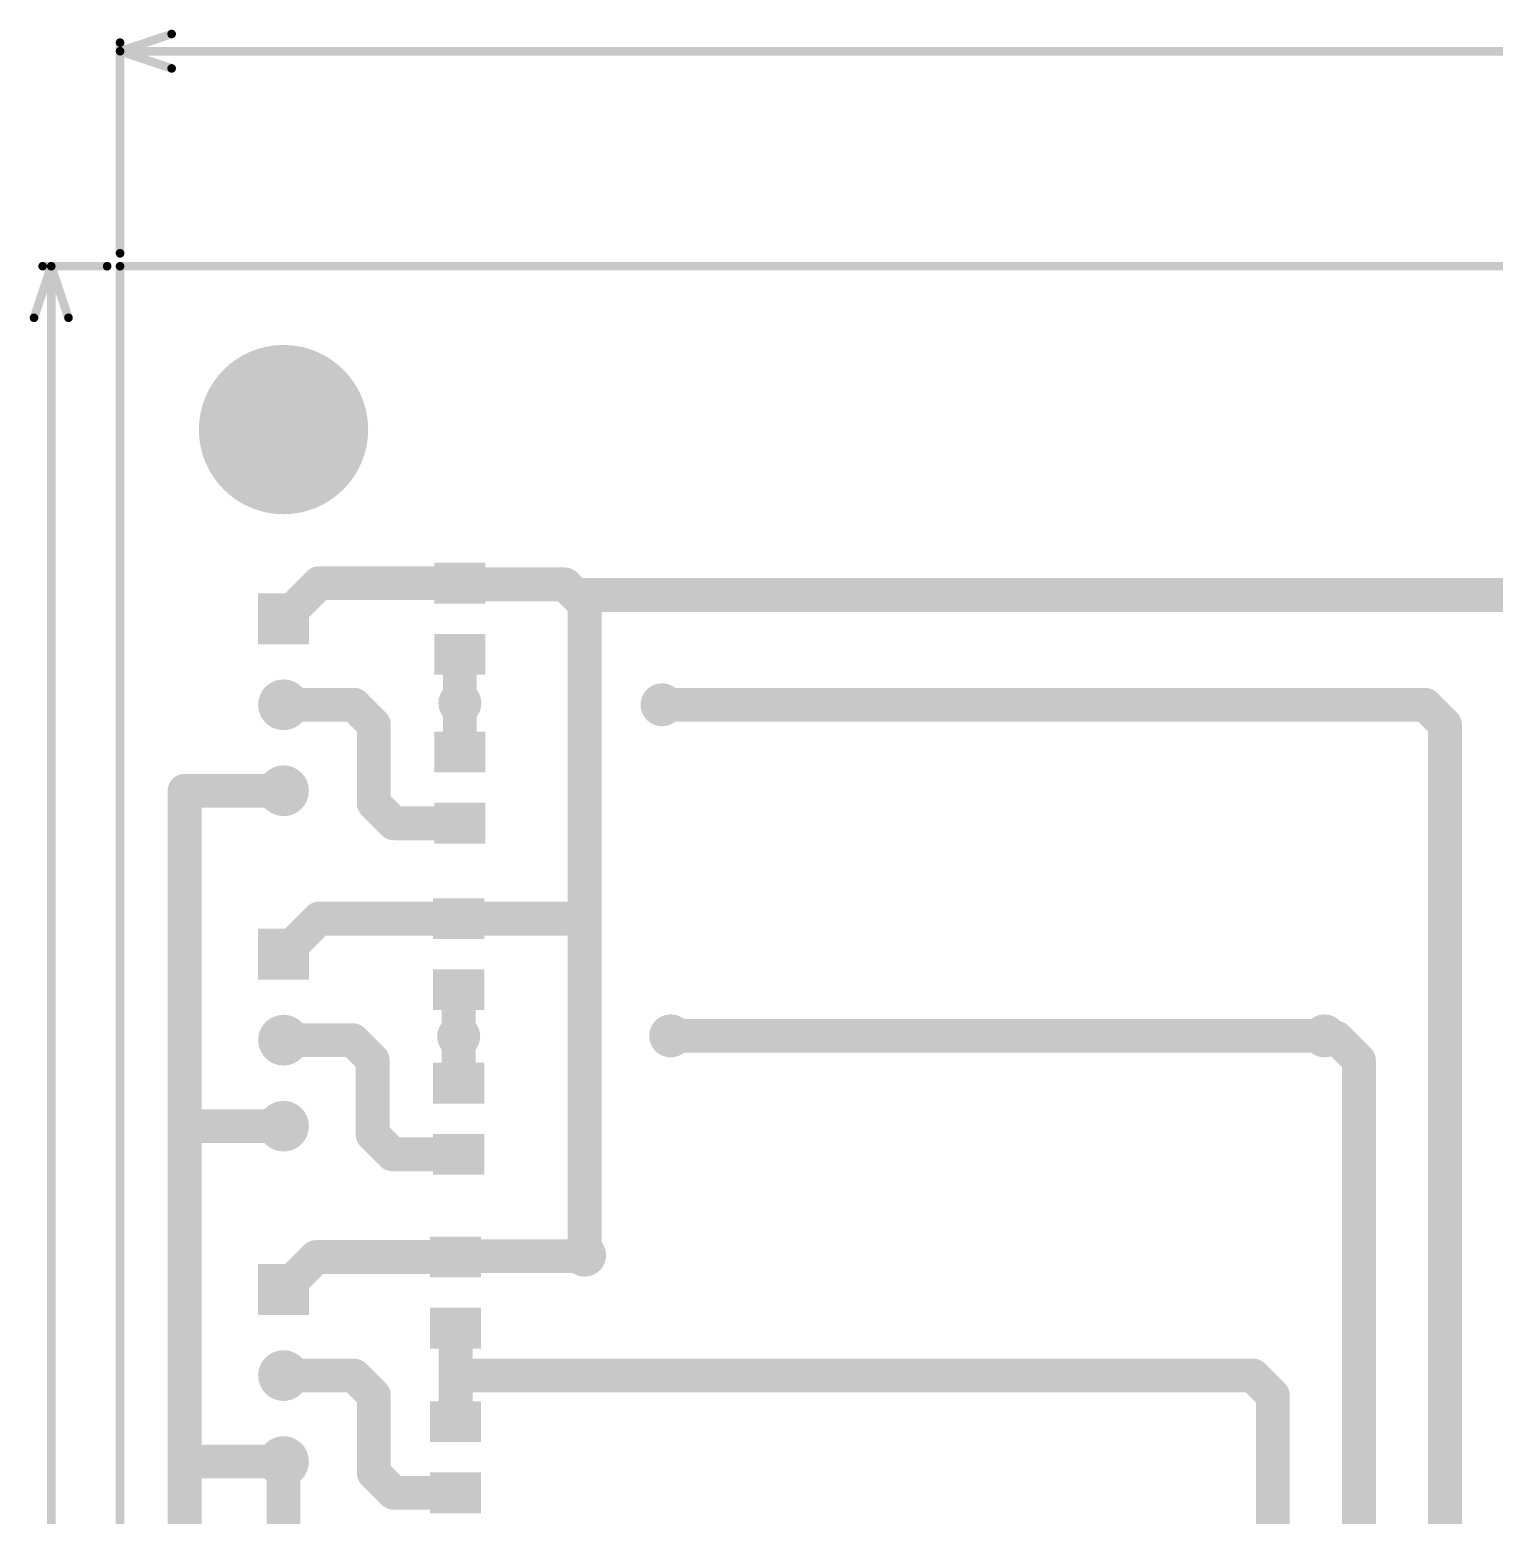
# Model space of a CAD drawing. Header units: millimetres. Extents: x 27 to 180, y 43 to 150.
# Drawn here: x 27.05 to 70.29, y 105.98 to 149.86 of the extents above; entities that cross this region are included whole.
import ezdxf

# ---------------------------------------------------------------- set-up
doc = ezdxf.new("R2010")
doc.units = ezdxf.units.MM
for name, color, linetype in [('BottomLayer', 5, 'Continuous'), ('Mechanical1', 6, 'Continuous'), ('MultiLayer', 9, 'Continuous'), ('PadHoleLayer', 156, 'Continuous'), ('ViaHoleLayer', 16, 'Continuous')]:
    doc.layers.add(name, color=color, linetype=linetype)

# ---------------------------------------------------------------- blocks, each defined once
blk = doc.blocks.new('V______CRCW0805__3_IPC_A_B_21')
at = {"layer": 'BottomLayer'}
for points in [[(-1.654, 0.754), (-0.448, 0.754), (-0.448, -0.754), (-1.654, -0.754)], [(0.448, 0.754), (1.654, 0.754), (1.654, -0.754), (0.448, -0.754)]]:
    blk.add_hatch(color=5, dxfattribs=at).paths.add_polyline_path(points)
blk = doc.blocks.new('V______CRCW0805__3_IPC_A_B_22')
at = {"layer": 'BottomLayer'}
for points in [[(-1.654, 0.754), (-0.448, 0.754), (-0.448, -0.754), (-1.654, -0.754)], [(0.448, 0.754), (1.654, 0.754), (1.654, -0.754), (0.448, -0.754)]]:
    blk.add_hatch(color=5, dxfattribs=at).paths.add_polyline_path(points)
blk = doc.blocks.new('V______CRCW0805__3_IPC_A_B_23')
at = {"layer": 'BottomLayer'}
for points in [[(-1.654, 0.754), (-0.448, 0.754), (-0.448, -0.754), (-1.654, -0.754)], [(0.448, 0.754), (1.654, 0.754), (1.654, -0.754), (0.448, -0.754)]]:
    blk.add_hatch(color=5, dxfattribs=at).paths.add_polyline_path(points)
blk = doc.blocks.new('V______CRCW0805__3_IPC_A_B_24')
at = {"layer": 'BottomLayer'}
for points in [[(-1.654, 0.754), (-0.448, 0.754), (-0.448, -0.754), (-1.654, -0.754)], [(0.448, 0.754), (1.654, 0.754), (1.654, -0.754), (0.448, -0.754)]]:
    blk.add_hatch(color=5, dxfattribs=at).paths.add_polyline_path(points)
blk = doc.blocks.new('V______CRCW0805__3_IPC_A_B_32')
at = {"layer": 'BottomLayer'}
for points in [[(-1.654, 0.754), (-0.448, 0.754), (-0.448, -0.754), (-1.654, -0.754)], [(0.448, 0.754), (1.654, 0.754), (1.654, -0.754), (0.448, -0.754)]]:
    blk.add_hatch(color=5, dxfattribs=at).paths.add_polyline_path(points)
blk = doc.blocks.new('V______CRCW0805__3_IPC_A_B_34')
at = {"layer": 'BottomLayer'}
for points in [[(-1.654, 0.754), (-0.448, 0.754), (-0.448, -0.754), (-1.654, -0.754)], [(0.448, 0.754), (1.654, 0.754), (1.654, -0.754), (0.448, -0.754)]]:
    blk.add_hatch(color=5, dxfattribs=at).paths.add_polyline_path(points)
blk = doc.blocks.new('61900311121_63')
at = {"layer": 'BottomLayer'}
h = blk.add_hatch(color=5, dxfattribs=at)
edge = h.paths.add_edge_path()
edge.add_arc((-2.54, 0.3), 0.75, 0, 360)
h = blk.add_hatch(color=5, dxfattribs=at)
edge = h.paths.add_edge_path()
edge.add_arc((0, 0.3), 0.75, 0, 360)
blk.add_hatch(color=5, dxfattribs=at).paths.add_polyline_path([(1.79, 1.05), (3.29, 1.05), (3.29, -0.45), (1.79, -0.45)])
at = {"layer": 'MultiLayer'}
h = blk.add_hatch(color=9, dxfattribs=at)
edge = h.paths.add_edge_path()
edge.add_arc((-2.54, 0.3), 0.75, 0, 360)
h = blk.add_hatch(color=9, dxfattribs=at)
edge = h.paths.add_edge_path()
edge.add_arc((0, 0.3), 0.75, 0, 360)
blk.add_hatch(color=9, dxfattribs=at).paths.add_polyline_path([(1.79, 1.05), (3.29, 1.05), (3.29, -0.45), (1.79, -0.45)])
at = {"layer": 'PadHoleLayer'}
h = blk.add_hatch(color=156, dxfattribs=at)
edge = h.paths.add_edge_path()
edge.add_arc((-2.54, 0.3), 0.5, 0, 360)
h = blk.add_hatch(color=156, dxfattribs=at)
edge = h.paths.add_edge_path()
edge.add_arc((0, 0.3), 0.5, 0, 360)
h = blk.add_hatch(color=156, dxfattribs=at)
edge = h.paths.add_edge_path()
edge.add_arc((2.54, 0.3), 0.5, 0, 360)
blk = doc.blocks.new('61900311121_64')
at = {"layer": 'BottomLayer'}
h = blk.add_hatch(color=5, dxfattribs=at)
edge = h.paths.add_edge_path()
edge.add_arc((-2.54, 0.3), 0.75, 0, 360)
h = blk.add_hatch(color=5, dxfattribs=at)
edge = h.paths.add_edge_path()
edge.add_arc((0, 0.3), 0.75, 0, 360)
blk.add_hatch(color=5, dxfattribs=at).paths.add_polyline_path([(1.79, 1.05), (3.29, 1.05), (3.29, -0.45), (1.79, -0.45)])
at = {"layer": 'MultiLayer'}
h = blk.add_hatch(color=9, dxfattribs=at)
edge = h.paths.add_edge_path()
edge.add_arc((-2.54, 0.3), 0.75, 0, 360)
h = blk.add_hatch(color=9, dxfattribs=at)
edge = h.paths.add_edge_path()
edge.add_arc((0, 0.3), 0.75, 0, 360)
blk.add_hatch(color=9, dxfattribs=at).paths.add_polyline_path([(1.79, 1.05), (3.29, 1.05), (3.29, -0.45), (1.79, -0.45)])
at = {"layer": 'PadHoleLayer'}
h = blk.add_hatch(color=156, dxfattribs=at)
edge = h.paths.add_edge_path()
edge.add_arc((-2.54, 0.3), 0.5, 0, 360)
h = blk.add_hatch(color=156, dxfattribs=at)
edge = h.paths.add_edge_path()
edge.add_arc((0, 0.3), 0.5, 0, 360)
h = blk.add_hatch(color=156, dxfattribs=at)
edge = h.paths.add_edge_path()
edge.add_arc((2.54, 0.3), 0.5, 0, 360)
blk = doc.blocks.new('61900311121_65')
at = {"layer": 'BottomLayer'}
h = blk.add_hatch(color=5, dxfattribs=at)
edge = h.paths.add_edge_path()
edge.add_arc((-2.54, 0.3), 0.75, 0, 360)
h = blk.add_hatch(color=5, dxfattribs=at)
edge = h.paths.add_edge_path()
edge.add_arc((0, 0.3), 0.75, 0, 360)
blk.add_hatch(color=5, dxfattribs=at).paths.add_polyline_path([(1.79, 1.05), (3.29, 1.05), (3.29, -0.45), (1.79, -0.45)])
at = {"layer": 'MultiLayer'}
h = blk.add_hatch(color=9, dxfattribs=at)
edge = h.paths.add_edge_path()
edge.add_arc((-2.54, 0.3), 0.75, 0, 360)
h = blk.add_hatch(color=9, dxfattribs=at)
edge = h.paths.add_edge_path()
edge.add_arc((0, 0.3), 0.75, 0, 360)
blk.add_hatch(color=9, dxfattribs=at).paths.add_polyline_path([(1.79, 1.05), (3.29, 1.05), (3.29, -0.45), (1.79, -0.45)])
at = {"layer": 'PadHoleLayer'}
h = blk.add_hatch(color=156, dxfattribs=at)
edge = h.paths.add_edge_path()
edge.add_arc((-2.54, 0.3), 0.5, 0, 360)
h = blk.add_hatch(color=156, dxfattribs=at)
edge = h.paths.add_edge_path()
edge.add_arc((0, 0.3), 0.5, 0, 360)
h = blk.add_hatch(color=156, dxfattribs=at)
edge = h.paths.add_edge_path()
edge.add_arc((2.54, 0.3), 0.5, 0, 360)

msp = doc.modelspace()

# ---------------------------------------------------------------- hatches: boundary and pattern name
at = {"layer": 'BottomLayer'}
h = msp.add_hatch(color=5, dxfattribs=at)
edge = h.paths.add_edge_path()
edge.add_arc((34.544, 138.049), 2.5, 0, 360)
h = msp.add_hatch(color=5, dxfattribs=at)
edge = h.paths.add_edge_path()
edge.add_arc((39.751, 129.967), 0.635, 0, 360)
h = msp.add_hatch(color=5, dxfattribs=at)
edge = h.paths.add_edge_path()
edge.add_arc((45.72, 129.921), 0.635, 0, 360)
h = msp.add_hatch(color=5, dxfattribs=at)
edge = h.paths.add_edge_path()
edge.add_arc((39.716, 120.125), 0.635, 0, 360)
h = msp.add_hatch(color=5, dxfattribs=at)
edge = h.paths.add_edge_path()
edge.add_arc((45.974, 120.142), 0.635, 0, 360)
h = msp.add_hatch(color=5, dxfattribs=at)
edge = h.paths.add_edge_path()
edge.add_arc((65.278, 120.142), 0.635, 0, 360)
h = msp.add_hatch(color=5, dxfattribs=at)
edge = h.paths.add_edge_path()
edge.add_arc((43.434, 113.665), 0.635, 0, 360)
at = {"layer": 'PadHoleLayer'}
h = msp.add_hatch(color=156, dxfattribs=at)
edge = h.paths.add_edge_path()
edge.add_arc((34.544, 138.049), 1.5, 0, 360)
at = {"layer": 'ViaHoleLayer'}
h = msp.add_hatch(color=16, dxfattribs=at)
edge = h.paths.add_edge_path()
edge.add_arc((39.751, 129.967), 0.356, 0, 360)
h = msp.add_hatch(color=16, dxfattribs=at)
edge = h.paths.add_edge_path()
edge.add_arc((45.72, 129.921), 0.356, 0, 360)
h = msp.add_hatch(color=16, dxfattribs=at)
edge = h.paths.add_edge_path()
edge.add_arc((39.716, 120.125), 0.356, 0, 360)
h = msp.add_hatch(color=16, dxfattribs=at)
edge = h.paths.add_edge_path()
edge.add_arc((45.974, 120.142), 0.356, 0, 360)
h = msp.add_hatch(color=16, dxfattribs=at)
edge = h.paths.add_edge_path()
edge.add_arc((65.278, 120.142), 0.356, 0, 360)
h = msp.add_hatch(color=16, dxfattribs=at)
edge = h.paths.add_edge_path()
edge.add_arc((43.434, 113.665), 0.356, 0, 360)

# ---------------------------------------------------------------- linework, layer by layer
at = {"layer": 'BottomLayer', "const_width": 1}
for points in [[(34.544, 132.461), (35.595, 133.512)], [(35.595, 133.512), (39.751, 133.512)], [(39.751, 133.512), (39.786, 133.477)], [(39.786, 133.477), (42.848, 133.477)], [(42.848, 133.477), (43.159, 133.166)], [(43.159, 133.166), (43.434, 132.891)], [(43.159, 133.166), (72.517, 133.166)], [(43.434, 123.606), (43.434, 132.891)], [(39.751, 129.967), (39.751, 131.41)], [(34.544, 129.921), (36.625, 129.921)], [(36.625, 129.921), (37.211, 129.335)], [(39.751, 128.524), (39.751, 129.967)], [(45.72, 129.921), (68.248, 129.921)], [(68.248, 129.921), (68.834, 129.335)], [(37.211, 127.008), (37.211, 129.335)], [(68.834, 100.33), (68.834, 129.335)], [(31.623, 117.182), (31.623, 127.381)], [(31.623, 127.381), (34.544, 127.381)], [(37.211, 127.008), (37.797, 126.422)], [(37.797, 126.422), (39.751, 126.422)], [(34.544, 122.555), (35.595, 123.606)], [(35.595, 123.606), (39.716, 123.606)], [(39.716, 123.606), (43.434, 123.606)], [(43.434, 113.665), (43.434, 123.606)], [(39.716, 120.125), (39.716, 121.504)], [(34.544, 120.015), (36.59, 120.015)], [(36.59, 120.015), (37.176, 119.429)], [(39.716, 118.745), (39.716, 120.125)], [(45.974, 120.142), (65.278, 120.142)], [(65.278, 120.142), (65.33, 120.09)], [(65.33, 120.09), (65.625, 120.09)], [(65.625, 120.09), (66.294, 119.421)], [(37.176, 117.229), (37.176, 119.429)], [(66.294, 100.33), (66.294, 119.421)], [(31.623, 117.182), (31.916, 117.475)], [(31.623, 107.569), (31.623, 117.182)], [(31.916, 117.475), (34.544, 117.475)], [(37.176, 117.229), (37.762, 116.643)], [(37.762, 116.643), (39.716, 116.643)], [(34.544, 112.649), (35.503, 113.608)], [(35.503, 113.608), (39.624, 113.608)], [(39.624, 113.608), (39.653, 113.636)], [(39.653, 113.636), (43.405, 113.636)], [(43.405, 113.636), (43.434, 113.665)], [(39.624, 108.747), (39.624, 111.506)], [(34.544, 110.109), (36.625, 110.109)], [(36.625, 110.109), (37.211, 109.523)], [(39.878, 110.109), (63.168, 110.109)], [(63.168, 110.109), (63.754, 109.523)], [(37.211, 107.231), (37.211, 109.523)], [(63.754, 100.33), (63.754, 109.523)], [(31.623, 73.025), (31.623, 107.569)], [(31.623, 107.569), (34.544, 107.569)], [(34.544, 104.726), (34.544, 107.569)], [(37.211, 107.231), (37.797, 106.645)], [(37.797, 106.645), (39.624, 106.645)]]:
    msp.add_lwpolyline(points, dxfattribs=at)
at = {"layer": 'BottomLayer', "const_width": 0.5}
for points in [[(35.345, 133.512, 1), (35.845, 133.512, 1)], [(35.345, 133.512, 1), (35.845, 133.512, 1)], [(39.501, 133.512, 1), (40.001, 133.512, 1)], [(39.501, 133.512, 1), (40.001, 133.512, 1)], [(39.536, 133.477, 1), (40.036, 133.477, 1)], [(39.536, 133.477, 1), (40.036, 133.477, 1)], [(42.598, 133.477, 1), (43.098, 133.477, 1)], [(42.598, 133.477, 1), (43.098, 133.477, 1)], [(42.909, 133.166, 1), (43.409, 133.166, 1)], [(42.909, 133.166, 1), (43.409, 133.166, 1)], [(42.909, 133.166, 1), (43.409, 133.166, 1)], [(43.184, 132.891, 1), (43.684, 132.891, 1)], [(43.184, 132.891, 1), (43.684, 132.891, 1)], [(34.294, 132.461, 1), (34.794, 132.461, 1)], [(39.501, 131.41, 1), (40.001, 131.41, 1)], [(34.294, 129.921, 1), (34.794, 129.921, 1)], [(36.375, 129.921, 1), (36.875, 129.921, 1)], [(36.375, 129.921, 1), (36.875, 129.921, 1)], [(39.501, 129.967, 1), (40.001, 129.967, 1)], [(39.501, 129.967, 1), (40.001, 129.967, 1)], [(45.47, 129.921, 1), (45.97, 129.921, 1)], [(67.998, 129.921, 1), (68.498, 129.921, 1)], [(67.998, 129.921, 1), (68.498, 129.921, 1)], [(36.961, 129.335, 1), (37.461, 129.335, 1)], [(36.961, 129.335, 1), (37.461, 129.335, 1)], [(68.584, 129.335, 1), (69.084, 129.335, 1)], [(68.584, 129.335, 1), (69.084, 129.335, 1)], [(39.501, 128.524, 1), (40.001, 128.524, 1)], [(31.373, 127.381, 1), (31.873, 127.381, 1)], [(31.373, 127.381, 1), (31.873, 127.381, 1)], [(34.294, 127.381, 1), (34.794, 127.381, 1)], [(36.961, 127.008, 1), (37.461, 127.008, 1)], [(36.961, 127.008, 1), (37.461, 127.008, 1)], [(37.547, 126.422, 1), (38.047, 126.422, 1)], [(37.547, 126.422, 1), (38.047, 126.422, 1)], [(39.501, 126.422, 1), (40.001, 126.422, 1)], [(35.345, 123.606, 1), (35.845, 123.606, 1)], [(35.345, 123.606, 1), (35.845, 123.606, 1)], [(39.466, 123.606, 1), (39.966, 123.606, 1)], [(39.466, 123.606, 1), (39.966, 123.606, 1)], [(43.184, 123.606, 1), (43.684, 123.606, 1)], [(43.184, 123.606, 1), (43.684, 123.606, 1)], [(43.184, 123.606, 1), (43.684, 123.606, 1)], [(34.294, 122.555, 1), (34.794, 122.555, 1)], [(39.466, 121.504, 1), (39.966, 121.504, 1)], [(34.294, 120.015, 1), (34.794, 120.015, 1)], [(36.34, 120.015, 1), (36.84, 120.015, 1)], [(36.34, 120.015, 1), (36.84, 120.015, 1)], [(39.466, 120.125, 1), (39.966, 120.125, 1)], [(39.466, 120.125, 1), (39.966, 120.125, 1)], [(45.724, 120.142, 1), (46.224, 120.142, 1)], [(65.028, 120.142, 1), (65.528, 120.142, 1)], [(65.028, 120.142, 1), (65.528, 120.142, 1)], [(65.08, 120.09, 1), (65.58, 120.09, 1)], [(65.08, 120.09, 1), (65.58, 120.09, 1)], [(65.375, 120.09, 1), (65.875, 120.09, 1)], [(65.375, 120.09, 1), (65.875, 120.09, 1)], [(36.926, 119.429, 1), (37.426, 119.429, 1)], [(36.926, 119.429, 1), (37.426, 119.429, 1)], [(66.044, 119.421, 1), (66.544, 119.421, 1)], [(66.044, 119.421, 1), (66.544, 119.421, 1)], [(39.466, 118.745, 1), (39.966, 118.745, 1)], [(31.373, 117.182, 1), (31.873, 117.182, 1)], [(31.373, 117.182, 1), (31.873, 117.182, 1)], [(31.373, 117.182, 1), (31.873, 117.182, 1)], [(31.666, 117.475, 1), (32.166, 117.475, 1)], [(31.666, 117.475, 1), (32.166, 117.475, 1)], [(34.294, 117.475, 1), (34.794, 117.475, 1)], [(36.926, 117.229, 1), (37.426, 117.229, 1)], [(36.926, 117.229, 1), (37.426, 117.229, 1)], [(37.512, 116.643, 1), (38.012, 116.643, 1)], [(37.512, 116.643, 1), (38.012, 116.643, 1)], [(39.466, 116.643, 1), (39.966, 116.643, 1)], [(35.253, 113.608, 1), (35.753, 113.608, 1)], [(35.253, 113.608, 1), (35.753, 113.608, 1)], [(39.374, 113.608, 1), (39.874, 113.608, 1)], [(39.374, 113.608, 1), (39.874, 113.608, 1)], [(39.403, 113.636, 1), (39.903, 113.636, 1)], [(39.403, 113.636, 1), (39.903, 113.636, 1)], [(43.155, 113.636, 1), (43.655, 113.636, 1)], [(43.155, 113.636, 1), (43.655, 113.636, 1)], [(43.184, 113.665, 1), (43.684, 113.665, 1)], [(43.184, 113.665, 1), (43.684, 113.665, 1)], [(34.294, 112.649, 1), (34.794, 112.649, 1)], [(39.374, 111.506, 1), (39.874, 111.506, 1)], [(34.294, 110.109, 1), (34.794, 110.109, 1)], [(36.375, 110.109, 1), (36.875, 110.109, 1)], [(36.375, 110.109, 1), (36.875, 110.109, 1)], [(39.628, 110.109, 1), (40.128, 110.109, 1)], [(62.918, 110.109, 1), (63.418, 110.109, 1)], [(62.918, 110.109, 1), (63.418, 110.109, 1)], [(36.961, 109.523, 1), (37.461, 109.523, 1)], [(36.961, 109.523, 1), (37.461, 109.523, 1)], [(63.504, 109.523, 1), (64.004, 109.523, 1)], [(63.504, 109.523, 1), (64.004, 109.523, 1)], [(39.374, 108.747, 1), (39.874, 108.747, 1)], [(31.373, 107.569, 1), (31.873, 107.569, 1)], [(31.373, 107.569, 1), (31.873, 107.569, 1)], [(31.373, 107.569, 1), (31.873, 107.569, 1)], [(34.294, 107.569, 1), (34.794, 107.569, 1)], [(34.294, 107.569, 1), (34.794, 107.569, 1)], [(36.961, 107.231, 1), (37.461, 107.231, 1)], [(36.961, 107.231, 1), (37.461, 107.231, 1)], [(37.547, 106.645, 1), (38.047, 106.645, 1)], [(37.547, 106.645, 1), (38.047, 106.645, 1)], [(39.374, 106.645, 1), (39.874, 106.645, 1)]]:
    msp.add_lwpolyline(points, format="xyb", close=True, dxfattribs=at)
at = {"layer": 'Mechanical1', "const_width": 0.254}
for points in [[(29.718, 149.225), (31.242, 149.733)], [(29.718, 143.256), (29.718, 149.479)], [(29.718, 149.225), (31.242, 148.717)], [(29.718, 149.225), (99.709, 149.225)], [(27.178, 141.351), (27.686, 142.875)], [(27.432, 142.875), (29.337, 142.875)], [(27.686, 142.875), (28.194, 141.351)], [(27.686, 97.027), (27.686, 142.875)], [(29.718, 142.875), (179.705, 142.875)], [(29.718, 42.799), (29.718, 142.875)]]:
    msp.add_lwpolyline(points, dxfattribs=at)
at = {"layer": 'Mechanical1', "const_width": 0.127}
for points in [[(31.178, 149.733, 1), (31.305, 149.733, 1)], [(29.654, 149.479, 1), (29.782, 149.479, 1)], [(29.654, 149.225, 1), (29.782, 149.225, 1)], [(29.654, 149.225, 1), (29.782, 149.225, 1)], [(29.654, 149.225, 1), (29.782, 149.225, 1)], [(31.178, 148.717, 1), (31.305, 148.717, 1)], [(29.654, 143.256, 1), (29.782, 143.256, 1)], [(27.369, 142.875, 1), (27.495, 142.875, 1)], [(27.622, 142.875, 1), (27.75, 142.875, 1)], [(27.622, 142.875, 1), (27.75, 142.875, 1)], [(27.622, 142.875, 1), (27.75, 142.875, 1)], [(29.273, 142.875, 1), (29.401, 142.875, 1)], [(29.654, 142.875, 1), (29.782, 142.875, 1)], [(29.654, 142.875, 1), (29.782, 142.875, 1)], [(27.114, 141.351, 1), (27.241, 141.351, 1)], [(28.131, 141.351, 1), (28.258, 141.351, 1)]]:
    msp.add_lwpolyline(points, format="xyb", close=True, dxfattribs=at)

# ---------------------------------------------------------------- block references
for name, p, rotation in [('V______CRCW0805__3_IPC_A_B_21', (39.751, 132.461), 90), ('61900311121_63', (34.844, 129.921), 90), ('V______CRCW0805__3_IPC_A_B_22', (39.751, 127.473), 270), ('V______CRCW0805__3_IPC_A_B_23', (39.716, 122.555), 90), ('61900311121_64', (34.844, 120.015), 90), ('V______CRCW0805__3_IPC_A_B_24', (39.716, 117.694), 270), ('V______CRCW0805__3_IPC_A_B_32', (39.624, 112.557), 90), ('61900311121_65', (34.844, 110.109), 90), ('V______CRCW0805__3_IPC_A_B_34', (39.624, 107.696), 270)]:
    msp.add_blockref(name, p, dxfattribs=dict(rotation=rotation))

doc.saveas('drawing.dxf')
